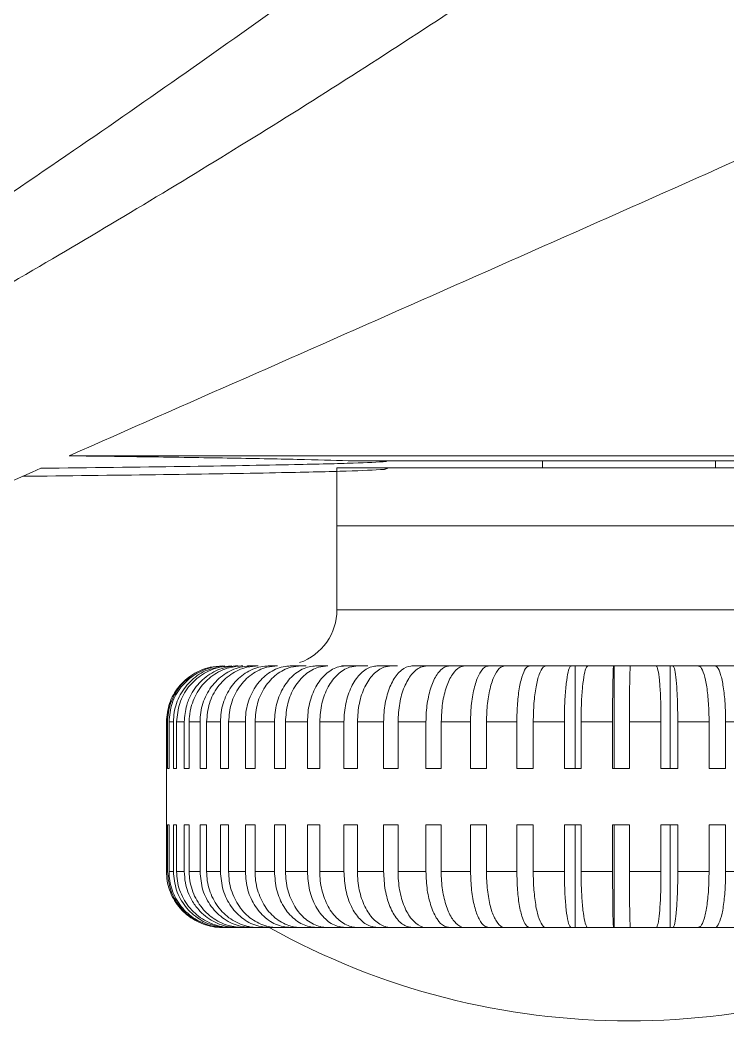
# Model space of a CAD drawing. Extents: x 12.1 to 108.7, y 1 to 80.4.
# Drawn here: x 67.788 to 68.546, y 29.201 to 30.273 of the extents above; entities that cross this region are included whole.
import ezdxf

# ---------------------------------------------------------------- set-up
doc = ezdxf.new("R2010")
doc.units = 0
doc.header["$MEASUREMENT"] = 0
doc.linetypes.add('SLD-Solid', pattern=[0])
doc.layers.add('OBJECT', color=7, linetype='CONTINUOUS')

msp = doc.modelspace()

# ---------------------------------------------------------------- linework, layer by layer
at = {"layer": 'OBJECT', "linetype": 'SLD-Solid', "lineweight": 15}
for p, q in [((67.8407, 29.8062), (73.5749, 29.8062)), ((68.1453, 29.8007), (68.1735, 29.8007)), ((68.1735, 29.8007), (73.6839, 29.8007)), ((68.1272, 29.7934), (68.7522, 29.7934)), ((70.9825, 29.7934), (68.1821, 29.7934)), ((67.7912, 29.7844), (67.808, 29.7844)), ((68.1272, 29.7314), (68.5311, 29.7314)), ((68.1272, 29.7314), (68.7522, 29.7314)), ((68.5311, 29.7314), (68.7522, 29.7314)), ((68.1272, 29.6414), (68.5311, 29.6414)), ((68.5311, 29.6414), (68.7522, 29.6414)), ((68.0429, 29.5814), (68.0315, 29.5814)), ((68.0599, 29.5814), (68.0546, 29.5814)), ((68.0637, 29.5814), (68.055, 29.5814)), ((68.0887, 29.5814), (68.0783, 29.5814)), ((68.0943, 29.5814), (68.0855, 29.5814)), ((68.1174, 29.5814), (68.1056, 29.5814)), ((68.1173, 29.5814), (68.1069, 29.5814)), ((68.1438, 29.5814), (68.132, 29.5814)), ((68.1604, 29.5814), (68.1366, 29.5814)), ((68.1918, 29.5814), (68.1708, 29.5814)), ((68.226, 29.5814), (68.2081, 29.5814)), ((68.2235, 29.5814), (68.2478, 29.5814)), ((68.2415, 29.5814), (68.226, 29.5814)), ((68.2626, 29.5814), (68.2478, 29.5814)), ((68.2789, 29.5814), (68.2626, 29.5814)), ((68.2641, 29.5814), (68.2897, 29.5814)), ((68.301, 29.5814), (68.2897, 29.5814)), ((68.318, 29.5814), (68.301, 29.5814)), ((68.3067, 29.5814), (68.3332, 29.5814)), ((68.341, 29.5814), (68.3332, 29.5814)), ((68.3586, 29.5814), (68.341, 29.5814)), ((68.3507, 29.5814), (68.3778, 29.5814)), ((68.3821, 29.5814), (68.3778, 29.5814)), ((68.3821, 29.4714), (68.3821, 29.5814)), ((68.3999, 29.5814), (68.3821, 29.5814)), ((68.3957, 29.5814), (68.4232, 29.5814)), ((68.4238, 29.5814), (68.4232, 29.5814)), ((68.4238, 29.4714), (68.4238, 29.5814)), ((68.4418, 29.5814), (68.4238, 29.5814)), ((68.4412, 29.5814), (68.4687, 29.5814)), ((68.4836, 29.5814), (68.4657, 29.5814)), ((68.4836, 29.4714), (68.4836, 29.5814)), ((68.4866, 29.5814), (68.4836, 29.5814)), ((68.4866, 29.5814), (68.5139, 29.5814)), ((68.5249, 29.5814), (68.5073, 29.5814)), ((68.5316, 29.5814), (68.5249, 29.5814)), ((68.5316, 29.5814), (68.5583, 29.5814)), ((67.9447, 29.4714), (67.9447, 29.5214)), ((67.9459, 29.5214), (67.9447, 29.5214)), ((67.9459, 29.5214), (67.9459, 29.4714)), ((67.9475, 29.4714), (67.9475, 29.5214)), ((67.9522, 29.5214), (67.9475, 29.5214)), ((67.9522, 29.5214), (67.9522, 29.4714)), ((67.9556, 29.4714), (67.9556, 29.5214)), ((67.9638, 29.5214), (67.9556, 29.5214)), ((67.9638, 29.5214), (67.9638, 29.4714)), ((67.9691, 29.4714), (67.9691, 29.5214)), ((67.9807, 29.5214), (67.9691, 29.5214)), ((67.9807, 29.5214), (67.9807, 29.4714)), ((67.9877, 29.4714), (67.9877, 29.5214)), ((68.0025, 29.5214), (67.9877, 29.5214)), ((68.0025, 29.5214), (68.0025, 29.4714)), ((68.0113, 29.4714), (68.0113, 29.5214)), ((68.0292, 29.5214), (68.0113, 29.5214)), ((68.0292, 29.5214), (68.0292, 29.4714)), ((68.0395, 29.4714), (68.0395, 29.5214)), ((68.0603, 29.5214), (68.0395, 29.5214)), ((68.0603, 29.5214), (68.0603, 29.4714)), ((68.0721, 29.4714), (68.0721, 29.5214)), ((68.0956, 29.5214), (68.0721, 29.5214)), ((68.0956, 29.5214), (68.0956, 29.4714)), ((68.1088, 29.4714), (68.1088, 29.5214)), ((68.1347, 29.5214), (68.1088, 29.5214)), ((68.1347, 29.5214), (68.1347, 29.4714)), ((68.1491, 29.4714), (68.1491, 29.5214)), ((68.1771, 29.5214), (68.1491, 29.5214)), ((68.1771, 29.5214), (68.1771, 29.4714)), ((68.1926, 29.4714), (68.1926, 29.5214)), ((68.2224, 29.5214), (68.1926, 29.5214)), ((68.2224, 29.5214), (68.2224, 29.4714)), ((68.2388, 29.4714), (68.2388, 29.5214)), ((68.2701, 29.5214), (68.2388, 29.5214)), ((68.2701, 29.5214), (68.2701, 29.4714)), ((68.2871, 29.4714), (68.2871, 29.5214)), ((68.3197, 29.5214), (68.2871, 29.5214)), ((68.3197, 29.5214), (68.3197, 29.4714)), ((68.3372, 29.4714), (68.3372, 29.5214)), ((68.3705, 29.5214), (68.3372, 29.5214)), ((68.3705, 29.5214), (68.3705, 29.4714)), ((68.3884, 29.4714), (68.3884, 29.5214)), ((68.4221, 29.5214), (68.3884, 29.5214)), ((68.4221, 29.5214), (68.4221, 29.4714)), ((68.4401, 29.4714), (68.4401, 29.5214)), ((68.4739, 29.5214), (68.4401, 29.5214)), ((68.4739, 29.5214), (68.4739, 29.4714)), ((68.4919, 29.4714), (68.4919, 29.5214)), ((68.5254, 29.5214), (68.4919, 29.5214)), ((68.5254, 29.5214), (68.5254, 29.4714)), ((68.543, 29.4714), (68.543, 29.5214)), ((68.5759, 29.5214), (68.543, 29.5214)), ((67.9459, 29.4714), (67.9475, 29.4714)), ((67.9522, 29.4714), (67.9556, 29.4714)), ((67.9638, 29.4714), (67.9691, 29.4714)), ((67.9807, 29.4714), (67.9877, 29.4714)), ((68.0025, 29.4714), (68.0113, 29.4714)), ((68.0292, 29.4714), (68.0395, 29.4714)), ((68.0603, 29.4714), (68.0721, 29.4714)), ((68.0956, 29.4714), (68.1088, 29.4714)), ((68.1347, 29.4714), (68.1491, 29.4714)), ((68.1771, 29.4714), (68.1926, 29.4714)), ((68.2224, 29.4714), (68.2388, 29.4714)), ((68.2701, 29.4714), (68.2871, 29.4714)), ((68.3197, 29.4714), (68.3372, 29.4714)), ((68.3705, 29.4714), (68.3884, 29.4714)), ((68.4221, 29.4714), (68.4401, 29.4714)), ((68.4739, 29.4714), (68.4919, 29.4714)), ((68.5254, 29.4714), (68.543, 29.4714)), ((67.9447, 29.3614), (67.9447, 29.4114)), ((67.9459, 29.4114), (67.9475, 29.4114)), ((67.9459, 29.4114), (67.9459, 29.3614)), ((67.9475, 29.3614), (67.9475, 29.4114)), ((67.9522, 29.4114), (67.9556, 29.4114)), ((67.9522, 29.4114), (67.9522, 29.3614)), ((67.9556, 29.3614), (67.9556, 29.4114)), ((67.9638, 29.4114), (67.9691, 29.4114)), ((67.9638, 29.4114), (67.9638, 29.3614)), ((67.9691, 29.3614), (67.9691, 29.4114)), ((67.9807, 29.4114), (67.9877, 29.4114)), ((67.9807, 29.4114), (67.9807, 29.3614)), ((67.9877, 29.3614), (67.9877, 29.4114)), ((68.0025, 29.4114), (68.0113, 29.4114)), ((68.0025, 29.4114), (68.0025, 29.3614)), ((68.0113, 29.3614), (68.0113, 29.4114)), ((68.0292, 29.4114), (68.0395, 29.4114)), ((68.0292, 29.4114), (68.0292, 29.3614)), ((68.0395, 29.3614), (68.0395, 29.4114)), ((68.0603, 29.4114), (68.0721, 29.4114)), ((68.0603, 29.4114), (68.0603, 29.3614)), ((68.0721, 29.3614), (68.0721, 29.4114)), ((68.0956, 29.4114), (68.1088, 29.4114)), ((68.0956, 29.4114), (68.0956, 29.3614)), ((68.1088, 29.3614), (68.1088, 29.4114)), ((68.1347, 29.4114), (68.1491, 29.4114)), ((68.1347, 29.4114), (68.1347, 29.3614)), ((68.1491, 29.3614), (68.1491, 29.4114)), ((68.1771, 29.4114), (68.1926, 29.4114)), ((68.1771, 29.4114), (68.1771, 29.3614)), ((68.1926, 29.3614), (68.1926, 29.4114)), ((68.2224, 29.4114), (68.2388, 29.4114)), ((68.2224, 29.4114), (68.2224, 29.3614)), ((68.2388, 29.3614), (68.2388, 29.4114)), ((68.2701, 29.4114), (68.2871, 29.4114)), ((68.2701, 29.4114), (68.2701, 29.3614)), ((68.2871, 29.3614), (68.2871, 29.4114)), ((68.3197, 29.4114), (68.3372, 29.4114)), ((68.3197, 29.4114), (68.3197, 29.3614)), ((68.3372, 29.3614), (68.3372, 29.4114)), ((68.3705, 29.4114), (68.3884, 29.4114)), ((68.3705, 29.4114), (68.3705, 29.3614)), ((68.3821, 29.3014), (68.3821, 29.4114)), ((68.3884, 29.3614), (68.3884, 29.4114)), ((68.4221, 29.4114), (68.4401, 29.4114)), ((68.4221, 29.4114), (68.4221, 29.3614)), ((68.4238, 29.3014), (68.4238, 29.4114)), ((68.4401, 29.3614), (68.4401, 29.4114)), ((68.4739, 29.4114), (68.4919, 29.4114)), ((68.4739, 29.4114), (68.4739, 29.3614)), ((68.4836, 29.3014), (68.4836, 29.4114)), ((68.4919, 29.3614), (68.4919, 29.4114)), ((68.5254, 29.4114), (68.543, 29.4114)), ((68.5254, 29.4114), (68.5254, 29.3614)), ((68.543, 29.3614), (68.543, 29.4114)), ((67.9447, 29.3614), (67.9459, 29.3614)), ((67.9475, 29.3614), (67.9522, 29.3614)), ((67.9556, 29.3614), (67.9638, 29.3614)), ((67.9691, 29.3614), (67.9807, 29.3614)), ((67.9877, 29.3614), (68.0025, 29.3614)), ((68.0113, 29.3614), (68.0292, 29.3614)), ((68.0395, 29.3614), (68.0603, 29.3614)), ((68.0721, 29.3614), (68.0956, 29.3614)), ((68.1088, 29.3614), (68.1347, 29.3614)), ((68.1491, 29.3614), (68.1771, 29.3614)), ((68.1926, 29.3614), (68.2224, 29.3614)), ((68.2388, 29.3614), (68.2701, 29.3614)), ((68.2871, 29.3614), (68.3197, 29.3614)), ((68.3372, 29.3614), (68.3705, 29.3614)), ((68.3884, 29.3614), (68.4221, 29.3614)), ((68.4401, 29.3614), (68.4739, 29.3614)), ((68.4919, 29.3614), (68.5254, 29.3614)), ((68.543, 29.3614), (68.5759, 29.3614)), ((68.0051, 29.3014), (68.04, 29.3014)), ((68.0057, 29.3014), (68.0405, 29.3014)), ((68.0111, 29.3014), (68.0073, 29.3014)), ((68.0092, 29.3014), (68.0438, 29.3014)), ((68.0111, 29.3014), (68.0454, 29.3014)), ((68.0212, 29.3014), (68.0146, 29.3014)), ((68.018, 29.3014), (68.052, 29.3014)), ((68.0212, 29.3014), (68.0546, 29.3014)), ((68.0359, 29.3014), (68.0265, 29.3014)), ((68.0315, 29.3014), (68.0547, 29.3014)), ((68.0359, 29.3014), (68.068, 29.3014)), ((68.0405, 29.3014), (68.0421, 29.3014)), ((68.055, 29.3014), (68.0429, 29.3014)), ((68.0454, 29.3014), (68.0488, 29.3014)), ((68.0494, 29.3014), (68.0547, 29.3014)), ((68.0546, 29.3014), (68.0599, 29.3014)), ((68.055, 29.3014), (68.0855, 29.3014)), ((68.0783, 29.3014), (68.0637, 29.3014)), ((68.068, 29.3014), (68.0751, 29.3014)), ((68.0783, 29.3014), (68.1069, 29.3014)), ((68.0855, 29.3014), (68.0943, 29.3014)), ((68.1056, 29.3014), (68.0887, 29.3014)), ((68.1056, 29.3014), (68.132, 29.3014)), ((68.1069, 29.3014), (68.1173, 29.3014)), ((68.1366, 29.3014), (68.1174, 29.3014)), ((68.132, 29.3014), (68.1438, 29.3014)), ((68.1366, 29.3014), (68.1604, 29.3014)), ((68.1708, 29.3014), (68.1497, 29.3014)), ((68.1604, 29.3014), (68.1735, 29.3014)), ((68.1708, 29.3014), (68.1918, 29.3014)), ((68.2081, 29.3014), (68.1852, 29.3014)), ((68.1918, 29.3014), (68.2062, 29.3014)), ((68.2081, 29.3014), (68.226, 29.3014)), ((68.2478, 29.3014), (68.2235, 29.3014)), ((68.226, 29.3014), (68.2415, 29.3014)), ((68.2478, 29.3014), (68.2626, 29.3014)), ((68.2626, 29.3014), (68.2789, 29.3014)), ((68.2897, 29.3014), (68.2641, 29.3014)), ((68.2897, 29.3014), (68.301, 29.3014)), ((68.301, 29.3014), (68.318, 29.3014)), ((68.3332, 29.3014), (68.3067, 29.3014)), ((68.3332, 29.3014), (68.341, 29.3014)), ((68.341, 29.3014), (68.3586, 29.3014)), ((68.3778, 29.3014), (68.3507, 29.3014)), ((68.3778, 29.3014), (68.3821, 29.3014)), ((68.3821, 29.3014), (68.3999, 29.3014)), ((68.4232, 29.3014), (68.3957, 29.3014)), ((68.4232, 29.3014), (68.4238, 29.3014)), ((68.4238, 29.3014), (68.4418, 29.3014)), ((68.4687, 29.3014), (68.4412, 29.3014)), ((68.4657, 29.3014), (68.4836, 29.3014)), ((68.4836, 29.3014), (68.4866, 29.3014)), ((68.5139, 29.3014), (68.4866, 29.3014)), ((68.5073, 29.3014), (68.5249, 29.3014)), ((68.5249, 29.3014), (68.5316, 29.3014)), ((68.5583, 29.3014), (68.5316, 29.3014))]:
    msp.add_line(p, q, dxfattribs=at)
for centre, radius, start, end in [((68.0672, 29.6414), 0.06, 289.4913, 0), ((68.4397, 29.9925), 0.7911, 240.8794, 299.1206)]:
    msp.add_arc(centre, radius, start, end, dxfattribs=at)
for points, knots in [([(66.8633, 29.5265), (66.9405, 29.5688), (67.0998, 29.6562), (67.34, 29.8009), (67.5905, 29.9602), (67.8404, 30.1282), (68.0819, 30.2975), (68.3168, 30.4701), (68.5396, 30.6411), (68.6823, 30.7626), (68.7485, 30.8188)], [0, 0, 0, 0, 0.114559, 0.236447, 0.365773, 0.502629, 0.630669, 0.752538, 0.885365, 1, 1, 1, 1]), ([(68.8552, 30.7498), (68.7918, 30.6929), (68.6642, 30.5787), (68.4589, 30.4244), (68.245, 30.2771), (68.0265, 30.1383), (67.8356, 30.024), (67.6759, 29.9315), (67.5435, 29.8564), (67.4113, 29.7826), (67.2777, 29.7092), (67.1539, 29.6417), (67.0219, 29.5703), (66.9355, 29.5238), (66.8864, 29.4974)], [0, 0, 0, 0, 0.11143, 0.22395, 0.332025, 0.445427, 0.555338, 0.61589, 0.680511, 0.749225, 0.808557, 0.874651, 0.928784, 1, 1, 1, 1]), ([(67.8407, 29.8062), (68.092, 29.9171), (68.4423, 30.0716), (68.7916, 30.2283), (68.8904, 30.2725)], [0, 0, 0, 0, 0.7173, 1, 1, 1, 1]), ([(68.1453, 29.8007), (68.1291, 29.8012), (68.0966, 29.8022), (68.0232, 29.8036), (67.9382, 29.8049), (67.8733, 29.8058), (67.8407, 29.8062)], [0, 0, 0, 0, 0.254099, 0.511839, 0.755128, 1, 1, 1, 1]), ([(67.8102, 29.7928), (67.7622, 29.7716), (67.4842, 29.6494), (67.2059, 29.528), (66.9757, 29.4275)], [0, 0, 0, 0, 0.172877, 1, 1, 1, 1]), ([(67.808, 29.7844), (67.8569, 29.785), (67.9556, 29.7862), (68.0653, 29.788), (68.144, 29.7898), (68.1665, 29.791), (68.1779, 29.7916)], [0, 0, 0, 0, 0.273477, 0.5505, 0.772886, 1, 1, 1, 1]), ([(68.1803, 29.8), (68.1702, 29.7994), (68.1498, 29.7983), (68.0768, 29.7966), (67.9668, 29.7947), (67.8627, 29.7934), (67.8102, 29.7928)], [0, 0, 0, 0, 0.206764, 0.417794, 0.706286, 1, 1, 1, 1]), ([(67.9447, 29.5214), (67.9454, 29.5281), (67.9467, 29.5416), (67.9571, 29.5596), (67.9723, 29.5731), (67.9892, 29.5803), (68.0003, 29.5811), (68.0047, 29.5814)], [0, 0, 0, 0, 0.2145629, 0.4292081, 0.643868, 0.8585623, 1, 1, 1, 1]), ([(67.9475, 29.5214), (67.9482, 29.5281), (67.9495, 29.5416), (67.9598, 29.5596), (67.9749, 29.5731), (67.9918, 29.5803), (68.0029, 29.5811), (68.0073, 29.5814)], [0, 0, 0, 0, 0.214563, 0.429208, 0.643868, 0.858562, 1, 1, 1, 1]), ([(68.0012, 29.5797), (67.9969, 29.579), (67.9861, 29.5771), (67.9711, 29.5668), (67.9586, 29.551), (67.9529, 29.5348), (67.9524, 29.5247), (67.9522, 29.5214)], [0, 0, 0, 0, 0.156602, 0.397808, 0.638975, 0.880099, 1, 1, 1, 1]), ([(67.9556, 29.5214), (67.9563, 29.5281), (67.9576, 29.5416), (67.9677, 29.5596), (67.9827, 29.5731), (67.9993, 29.5803), (68.0102, 29.5811), (68.0146, 29.5814)], [0, 0, 0, 0, 0.214563, 0.429208, 0.643868, 0.858562, 1, 1, 1, 1]), ([(68.0212, 29.5814), (68.0203, 29.5813), (68.013, 29.5812), (67.9993, 29.578), (67.9826, 29.5673), (67.9718, 29.5533), (67.9652, 29.5377), (67.9643, 29.5274), (67.9638, 29.5214)], [0, 0, 0, 0, 0.029554, 0.244251, 0.458933, 0.67358, 0.807924, 1, 1, 1, 1]), ([(67.9691, 29.5214), (67.9691, 29.5232), (67.9693, 29.5292), (67.9718, 29.5418), (67.9795, 29.5579), (67.9937, 29.5719), (68.0102, 29.5801), (68.0216, 29.581), (68.0265, 29.5814)], [0, 0, 0, 0, 0.058263, 0.192487, 0.407028, 0.621567, 0.836131, 1, 1, 1, 1]), ([(68.0359, 29.5814), (68.0349, 29.5813), (68.0277, 29.5812), (68.0144, 29.5779), (67.9984, 29.567), (67.9867, 29.5509), (67.9813, 29.5348), (67.9808, 29.5247), (67.9807, 29.5214)], [0, 0, 0, 0, 0.03449, 0.249222, 0.46394, 0.678622, 0.893266, 1, 1, 1, 1]), ([(67.9877, 29.5214), (67.9883, 29.5281), (67.9895, 29.5416), (67.999, 29.5596), (68.0131, 29.5731), (68.0286, 29.5803), (68.0389, 29.5811), (68.0429, 29.5814)], [0, 0, 0, 0, 0.214563, 0.429208, 0.643868, 0.858562, 1, 1, 1, 1]), ([(68.055, 29.5814), (68.0541, 29.5813), (68.0473, 29.5812), (68.0346, 29.5779), (68.0194, 29.567), (68.0082, 29.5509), (68.0031, 29.5348), (68.0027, 29.5247), (68.0025, 29.5214)], [0, 0, 0, 0, 0.034488, 0.249221, 0.463938, 0.67862, 0.893265, 1, 1, 1, 1]), ([(68.0113, 29.5214), (68.0118, 29.5281), (68.013, 29.5416), (68.022, 29.5596), (68.0354, 29.5731), (68.0501, 29.5803), (68.0599, 29.5811), (68.0637, 29.5814)], [0, 0, 0, 0, 0.214563, 0.429208, 0.643868, 0.858562, 1, 1, 1, 1]), ([(68.0783, 29.5814), (68.0775, 29.5813), (68.0711, 29.5812), (68.0592, 29.5779), (68.045, 29.567), (68.0345, 29.5509), (68.0297, 29.5348), (68.0293, 29.5247), (68.0292, 29.5214)], [0, 0, 0, 0, 0.034485, 0.249218, 0.463935, 0.678617, 0.893262, 1, 1, 1, 1]), ([(68.0395, 29.5214), (68.0401, 29.5281), (68.0411, 29.5416), (68.0496, 29.5596), (68.0621, 29.5731), (68.0759, 29.5803), (68.085, 29.5811), (68.0887, 29.5814)], [0, 0, 0, 0, 0.214563, 0.429208, 0.643868, 0.858562, 1, 1, 1, 1]), ([(68.1056, 29.5814), (68.1048, 29.5813), (68.0989, 29.5812), (68.088, 29.5779), (68.0749, 29.567), (68.0653, 29.5509), (68.0608, 29.5348), (68.0605, 29.5247), (68.0603, 29.5214)], [0, 0, 0, 0, 0.03448, 0.249213, 0.463931, 0.678613, 0.893257, 1, 1, 1, 1]), ([(68.0721, 29.5214), (68.0726, 29.5281), (68.0736, 29.5416), (68.0814, 29.5596), (68.0929, 29.5731), (68.1057, 29.5803), (68.1141, 29.5811), (68.1174, 29.5814)], [0, 0, 0, 0, 0.214563, 0.429208, 0.643868, 0.858562, 1, 1, 1, 1]), ([(68.1366, 29.5814), (68.1358, 29.5813), (68.1305, 29.5812), (68.1207, 29.5779), (68.1088, 29.567), (68.1001, 29.5509), (68.0961, 29.5348), (68.0958, 29.5247), (68.0956, 29.5214)], [0, 0, 0, 0, 0.0344742, 0.249207, 0.4639244, 0.6786068, 0.8932509, 1, 1, 1, 1]), ([(68.1088, 29.5214), (68.1093, 29.5281), (68.1102, 29.5416), (68.1172, 29.5596), (68.1276, 29.5731), (68.1391, 29.5803), (68.1467, 29.5811), (68.1497, 29.5814)], [0, 0, 0, 0, 0.214563, 0.429208, 0.643868, 0.858562, 1, 1, 1, 1]), ([(68.1708, 29.5814), (68.1702, 29.5813), (68.1655, 29.5812), (68.1568, 29.5779), (68.1463, 29.567), (68.1387, 29.5509), (68.1351, 29.5348), (68.1348, 29.5247), (68.1347, 29.5214)], [0, 0, 0, 0, 0.034466, 0.249199, 0.463916, 0.678598, 0.893243, 1, 1, 1, 1]), ([(68.1491, 29.5214), (68.1495, 29.5281), (68.1503, 29.5416), (68.1565, 29.5596), (68.1657, 29.5731), (68.1758, 29.5803), (68.1826, 29.5811), (68.1852, 29.5814)], [0, 0, 0, 0, 0.214563, 0.429208, 0.643868, 0.858562, 1, 1, 1, 1]), ([(68.2081, 29.5814), (68.2075, 29.5813), (68.2035, 29.5812), (68.196, 29.5779), (68.1871, 29.567), (68.1805, 29.5509), (68.1775, 29.5348), (68.1772, 29.5247), (68.1771, 29.5214)], [0, 0, 0, 0, 0.034454, 0.249187, 0.463905, 0.678587, 0.893231, 1, 1, 1, 1]), ([(68.1926, 29.5214), (68.1929, 29.5281), (68.1936, 29.5416), (68.1989, 29.5596), (68.2068, 29.5731), (68.2155, 29.5803), (68.2212, 29.5811), (68.2235, 29.5814)], [0, 0, 0, 0, 0.214563, 0.429208, 0.643868, 0.858562, 1, 1, 1, 1]), ([(68.2478, 29.5814), (68.2474, 29.5813), (68.2441, 29.5812), (68.2379, 29.5779), (68.2306, 29.567), (68.2252, 29.5509), (68.2227, 29.5348), (68.2225, 29.5247), (68.2224, 29.5214)], [0, 0, 0, 0, 0.034454, 0.249187, 0.463905, 0.678587, 0.893231, 1, 1, 1, 1]), ([(68.2388, 29.5214), (68.239, 29.5281), (68.2396, 29.5416), (68.244, 29.5596), (68.2504, 29.5731), (68.2575, 29.5803), (68.2622, 29.5811), (68.2641, 29.5814)], [0, 0, 0, 0, 0.214563, 0.429208, 0.643868, 0.858562, 1, 1, 1, 1]), ([(68.2897, 29.5814), (68.2893, 29.5813), (68.2868, 29.5812), (68.2821, 29.5779), (68.2764, 29.567), (68.2723, 29.5509), (68.2703, 29.5348), (68.2702, 29.5247), (68.2701, 29.5214)], [0, 0, 0, 0, 0.034466, 0.249199, 0.463916, 0.678598, 0.893243, 1, 1, 1, 1]), ([(68.2871, 29.5214), (68.2874, 29.5281), (68.2878, 29.5416), (68.2912, 29.5596), (68.2961, 29.5731), (68.3016, 29.5803), (68.3052, 29.5811), (68.3067, 29.5814)], [0, 0, 0, 0, 0.214563, 0.429208, 0.643868, 0.858562, 1, 1, 1, 1]), ([(68.3332, 29.5814), (68.3329, 29.5813), (68.3312, 29.5812), (68.3279, 29.5779), (68.324, 29.567), (68.3211, 29.5509), (68.3198, 29.5348), (68.3197, 29.5247), (68.3197, 29.5214)], [0, 0, 0, 0, 0.034474, 0.249207, 0.463924, 0.678607, 0.893251, 1, 1, 1, 1]), ([(68.3372, 29.5214), (68.3374, 29.5281), (68.3377, 29.5416), (68.34, 29.5596), (68.3434, 29.5731), (68.3472, 29.5803), (68.3497, 29.5811), (68.3507, 29.5814)], [0, 0, 0, 0, 0.214563, 0.429208, 0.643868, 0.858562, 1, 1, 1, 1]), ([(68.3778, 29.5814), (68.3777, 29.5813), (68.3767, 29.5812), (68.375, 29.5779), (68.3729, 29.567), (68.3713, 29.5509), (68.3706, 29.5348), (68.3705, 29.5247), (68.3705, 29.5214)], [0, 0, 0, 0, 0.03448, 0.249213, 0.463931, 0.678613, 0.893257, 1, 1, 1, 1]), ([(68.3884, 29.5214), (68.3885, 29.5281), (68.3886, 29.5416), (68.3899, 29.5596), (68.3917, 29.5731), (68.3938, 29.5803), (68.3952, 29.5811), (68.3957, 29.5814)], [0, 0, 0, 0, 0.214563, 0.429208, 0.643868, 0.858562, 1, 1, 1, 1]), ([(68.4232, 29.5814), (68.4232, 29.5813), (68.423, 29.5812), (68.4228, 29.5779), (68.4225, 29.567), (68.4222, 29.5509), (68.4221, 29.5348), (68.4221, 29.5247), (68.4221, 29.5214)], [0, 0, 0, 0, 0.034485, 0.249218, 0.463935, 0.678617, 0.893262, 1, 1, 1, 1]), ([(68.4401, 29.5214), (68.4401, 29.5281), (68.4402, 29.5416), (68.4403, 29.5596), (68.4406, 29.5731), (68.4409, 29.5803), (68.4411, 29.5811), (68.4412, 29.5814)], [0, 0, 0, 0, 0.214563, 0.429208, 0.643868, 0.858562, 1, 1, 1, 1]), ([(68.4687, 29.5814), (68.4688, 29.5813), (68.4695, 29.5812), (68.4707, 29.5779), (68.4723, 29.567), (68.4734, 29.5509), (68.4739, 29.5348), (68.4739, 29.5247), (68.4739, 29.5214)], [0, 0, 0, 0, 0.034488, 0.249221, 0.463938, 0.67862, 0.893265, 1, 1, 1, 1]), ([(68.4919, 29.5214), (68.4918, 29.5281), (68.4917, 29.5416), (68.4908, 29.5596), (68.4895, 29.5731), (68.488, 29.5803), (68.487, 29.5811), (68.4866, 29.5814)], [0, 0, 0, 0, 0.214563, 0.429208, 0.643868, 0.858562, 1, 1, 1, 1]), ([(68.5139, 29.5814), (68.5141, 29.5813), (68.5156, 29.5812), (68.5184, 29.5779), (68.5217, 29.567), (68.5241, 29.5509), (68.5252, 29.5348), (68.5253, 29.5247), (68.5254, 29.5214)], [0, 0, 0, 0, 0.03449, 0.249222, 0.46394, 0.678622, 0.893266, 1, 1, 1, 1]), ([(68.543, 29.5214), (68.5429, 29.5281), (68.5427, 29.5416), (68.5407, 29.5596), (68.5378, 29.5731), (68.5346, 29.5803), (68.5324, 29.5811), (68.5316, 29.5814)], [0, 0, 0, 0, 0.214563, 0.429208, 0.643868, 0.858562, 1, 1, 1, 1]), ([(67.9755, 29.5722), (67.9722, 29.5703), (67.963, 29.5652), (67.9525, 29.5508), (67.9466, 29.5348), (67.9461, 29.5247), (67.9459, 29.5214)], [0, 0, 0, 0, 0.184603, 0.511153, 0.837646, 1, 1, 1, 1]), ([(68.0047, 29.3014), (68.0037, 29.3014), (67.9959, 29.3015), (67.9814, 29.3049), (67.964, 29.3157), (67.9513, 29.3318), (67.9454, 29.348), (67.9449, 29.358), (67.9447, 29.3614)], [0, 0, 0, 0, 0.034485, 0.249218, 0.463935, 0.678617, 0.893262, 1, 1, 1, 1]), ([(67.9459, 29.3614), (67.9466, 29.3546), (67.9479, 29.3411), (67.9583, 29.3234), (67.9706, 29.3112), (67.9801, 29.3078), (67.9832, 29.3067)], [0, 0, 0, 0, 0.285942, 0.571994, 0.858066, 1, 1, 1, 1]), ([(68.0073, 29.3014), (68.0062, 29.3014), (67.9984, 29.3015), (67.984, 29.3049), (67.9667, 29.3157), (67.954, 29.3318), (67.9482, 29.348), (67.9477, 29.358), (67.9475, 29.3614)], [0, 0, 0, 0, 0.034488, 0.249221, 0.463938, 0.67862, 0.893265, 1, 1, 1, 1]), ([(67.9522, 29.3614), (67.9529, 29.3546), (67.9542, 29.3411), (67.9643, 29.3232), (67.9793, 29.3096), (67.9958, 29.3024), (68.0068, 29.3017), (68.0111, 29.3014)], [0, 0, 0, 0, 0.214563, 0.429208, 0.643868, 0.858562, 1, 1, 1, 1]), ([(68.0146, 29.3014), (68.0135, 29.3014), (68.0058, 29.3015), (67.9916, 29.3049), (67.9746, 29.3157), (67.962, 29.3318), (67.9563, 29.348), (67.9558, 29.358), (67.9556, 29.3614)], [0, 0, 0, 0, 0.03449, 0.249222, 0.46394, 0.678622, 0.893266, 1, 1, 1, 1]), ([(67.9638, 29.3614), (67.9641, 29.3573), (67.9647, 29.3465), (67.9702, 29.3323), (67.9804, 29.3181), (67.9941, 29.3072), (68.0092, 29.3019), (68.0184, 29.3015), (68.0212, 29.3014)], [0, 0, 0, 0, 0.129627, 0.344103, 0.478285, 0.692838, 0.90739, 1, 1, 1, 1]), ([(68.0265, 29.3014), (68.0213, 29.3018), (68.0096, 29.3028), (67.9952, 29.3102), (67.9824, 29.3217), (67.9729, 29.3368), (67.9693, 29.3516), (67.9691, 29.3598), (67.9691, 29.3614)], [0, 0, 0, 0, 0.173127, 0.387776, 0.52216, 0.736711, 0.951262, 1, 1, 1, 1]), ([(67.9807, 29.3614), (67.9813, 29.3546), (67.9825, 29.3411), (67.992, 29.3232), (68.006, 29.3096), (68.0216, 29.3024), (68.0318, 29.3017), (68.0359, 29.3014)], [0, 0, 0, 0, 0.214563, 0.429208, 0.643868, 0.858562, 1, 1, 1, 1]), ([(68.0429, 29.3014), (68.0419, 29.3014), (68.0348, 29.3015), (68.0215, 29.3049), (68.0054, 29.3157), (67.9937, 29.3318), (67.9883, 29.348), (67.9879, 29.358), (67.9877, 29.3614)], [0, 0, 0, 0, 0.03449, 0.249222, 0.46394, 0.678622, 0.893266, 1, 1, 1, 1]), ([(68.0025, 29.3614), (68.0031, 29.3546), (68.0043, 29.3411), (68.0133, 29.3232), (68.0266, 29.3096), (68.0414, 29.3024), (68.0511, 29.3017), (68.055, 29.3014)], [0, 0, 0, 0, 0.214563, 0.429208, 0.643868, 0.858562, 1, 1, 1, 1]), ([(68.0637, 29.3014), (68.0628, 29.3014), (68.056, 29.3015), (68.0433, 29.3049), (68.0281, 29.3157), (68.017, 29.3318), (68.0118, 29.348), (68.0114, 29.358), (68.0113, 29.3614)], [0, 0, 0, 0, 0.034488, 0.249221, 0.463938, 0.67862, 0.893265, 1, 1, 1, 1]), ([(68.0292, 29.3614), (68.0297, 29.3546), (68.0308, 29.3411), (68.0393, 29.3232), (68.0518, 29.3096), (68.0656, 29.3024), (68.0747, 29.3017), (68.0783, 29.3014)], [0, 0, 0, 0, 0.214563, 0.429208, 0.643868, 0.858562, 1, 1, 1, 1]), ([(68.0887, 29.3014), (68.0878, 29.3014), (68.0814, 29.3015), (68.0695, 29.3049), (68.0553, 29.3157), (68.0449, 29.3318), (68.0401, 29.348), (68.0396, 29.358), (68.0395, 29.3614)], [0, 0, 0, 0, 0.034485, 0.249218, 0.463935, 0.678617, 0.893262, 1, 1, 1, 1]), ([(68.0603, 29.3614), (68.0608, 29.3546), (68.0618, 29.3411), (68.0696, 29.3232), (68.0811, 29.3096), (68.0939, 29.3024), (68.1023, 29.3017), (68.1056, 29.3014)], [0, 0, 0, 0, 0.214563, 0.429208, 0.643868, 0.858562, 1, 1, 1, 1]), ([(68.1174, 29.3014), (68.1166, 29.3014), (68.1107, 29.3015), (68.0998, 29.3049), (68.0867, 29.3157), (68.0771, 29.3318), (68.0727, 29.348), (68.0723, 29.358), (68.0721, 29.3614)], [0, 0, 0, 0, 0.03448, 0.249213, 0.463931, 0.678613, 0.893257, 1, 1, 1, 1]), ([(68.0956, 29.3614), (68.0961, 29.3546), (68.097, 29.3411), (68.1041, 29.3232), (68.1144, 29.3096), (68.1259, 29.3024), (68.1336, 29.3017), (68.1366, 29.3014)], [0, 0, 0, 0, 0.214563, 0.429208, 0.643868, 0.858562, 1, 1, 1, 1]), ([(68.1497, 29.3014), (68.149, 29.3014), (68.1437, 29.3015), (68.1338, 29.3049), (68.122, 29.3157), (68.1133, 29.3318), (68.1093, 29.348), (68.1089, 29.358), (68.1088, 29.3614)], [0, 0, 0, 0, 0.034474, 0.249207, 0.463924, 0.678607, 0.893251, 1, 1, 1, 1]), ([(68.1347, 29.3614), (68.1351, 29.3546), (68.1359, 29.3411), (68.1421, 29.3232), (68.1513, 29.3096), (68.1615, 29.3024), (68.1682, 29.3017), (68.1708, 29.3014)], [0, 0, 0, 0, 0.2145629, 0.4292081, 0.643868, 0.8585623, 1, 1, 1, 1]), ([(68.1852, 29.3014), (68.1846, 29.3014), (68.1799, 29.3015), (68.1712, 29.3049), (68.1607, 29.3157), (68.153, 29.3318), (68.1495, 29.348), (68.1492, 29.358), (68.1491, 29.3614)], [0, 0, 0, 0, 0.034466, 0.249199, 0.463916, 0.678598, 0.893243, 1, 1, 1, 1]), ([(68.1771, 29.3614), (68.1775, 29.3546), (68.1782, 29.3411), (68.1835, 29.3232), (68.1913, 29.3096), (68.2, 29.3024), (68.2058, 29.3017), (68.2081, 29.3014)], [0, 0, 0, 0, 0.214563, 0.429208, 0.643868, 0.858562, 1, 1, 1, 1]), ([(68.2235, 29.3014), (68.2229, 29.3014), (68.2189, 29.3015), (68.2115, 29.3049), (68.2025, 29.3157), (68.1959, 29.3318), (68.1929, 29.348), (68.1927, 29.358), (68.1926, 29.3614)], [0, 0, 0, 0, 0.034454, 0.249187, 0.463905, 0.678587, 0.893231, 1, 1, 1, 1]), ([(68.2224, 29.3614), (68.2227, 29.3546), (68.2233, 29.3411), (68.2277, 29.3232), (68.2341, 29.3096), (68.2412, 29.3024), (68.2459, 29.3017), (68.2478, 29.3014)], [0, 0, 0, 0, 0.214563, 0.429208, 0.643868, 0.858562, 1, 1, 1, 1]), ([(68.2641, 29.3014), (68.2637, 29.3014), (68.2604, 29.3015), (68.2543, 29.3049), (68.2469, 29.3157), (68.2415, 29.3318), (68.239, 29.348), (68.2388, 29.358), (68.2388, 29.3614)], [0, 0, 0, 0, 0.0344545, 0.2491874, 0.4639047, 0.6785872, 0.8932313, 1, 1, 1, 1]), ([(68.2701, 29.3614), (68.2703, 29.3546), (68.2708, 29.3411), (68.2741, 29.3232), (68.2791, 29.3096), (68.2846, 29.3024), (68.2882, 29.3017), (68.2897, 29.3014)], [0, 0, 0, 0, 0.214563, 0.429208, 0.643868, 0.858562, 1, 1, 1, 1]), ([(68.3067, 29.3014), (68.3063, 29.3014), (68.3038, 29.3015), (68.2991, 29.3049), (68.2934, 29.3157), (68.2893, 29.3318), (68.2874, 29.348), (68.2872, 29.358), (68.2871, 29.3614)], [0, 0, 0, 0, 0.034466, 0.249199, 0.463916, 0.678598, 0.893243, 1, 1, 1, 1]), ([(68.3197, 29.3614), (68.3198, 29.3546), (68.3201, 29.3411), (68.3224, 29.3232), (68.3259, 29.3096), (68.3297, 29.3024), (68.3322, 29.3017), (68.3332, 29.3014)], [0, 0, 0, 0, 0.214563, 0.429208, 0.643868, 0.858562, 1, 1, 1, 1]), ([(68.3507, 29.3014), (68.3505, 29.3014), (68.3487, 29.3015), (68.3455, 29.3049), (68.3415, 29.3157), (68.3387, 29.3318), (68.3374, 29.348), (68.3372, 29.358), (68.3372, 29.3614)], [0, 0, 0, 0, 0.034474, 0.249207, 0.463924, 0.678607, 0.893251, 1, 1, 1, 1]), ([(68.3705, 29.3614), (68.3706, 29.3546), (68.3708, 29.3411), (68.372, 29.3232), (68.3739, 29.3096), (68.3759, 29.3024), (68.3773, 29.3017), (68.3778, 29.3014)], [0, 0, 0, 0, 0.214563, 0.429208, 0.643868, 0.858562, 1, 1, 1, 1]), ([(68.3957, 29.3014), (68.3956, 29.3014), (68.3946, 29.3015), (68.3929, 29.3049), (68.3907, 29.3157), (68.3892, 29.3318), (68.3885, 29.348), (68.3884, 29.358), (68.3884, 29.3614)], [0, 0, 0, 0, 0.0344804, 0.2492132, 0.4639305, 0.678613, 0.8932571, 1, 1, 1, 1]), ([(68.4221, 29.3614), (68.4221, 29.3546), (68.4222, 29.3411), (68.4223, 29.3232), (68.4226, 29.3096), (68.4229, 29.3024), (68.4231, 29.3017), (68.4232, 29.3014)], [0, 0, 0, 0, 0.214563, 0.429208, 0.643868, 0.858562, 1, 1, 1, 1]), ([(68.4412, 29.3014), (68.4412, 29.3014), (68.441, 29.3015), (68.4408, 29.3049), (68.4405, 29.3157), (68.4402, 29.3318), (68.4401, 29.348), (68.4401, 29.358), (68.4401, 29.3614)], [0, 0, 0, 0, 0.034485, 0.249218, 0.463935, 0.678617, 0.893262, 1, 1, 1, 1]), ([(68.4739, 29.3614), (68.4739, 29.3546), (68.4738, 29.3411), (68.4729, 29.3232), (68.4715, 29.3096), (68.4701, 29.3024), (68.4691, 29.3017), (68.4687, 29.3014)], [0, 0, 0, 0, 0.214563, 0.429208, 0.643868, 0.858562, 1, 1, 1, 1]), ([(68.4866, 29.3014), (68.4867, 29.3014), (68.4874, 29.3015), (68.4887, 29.3049), (68.4902, 29.3157), (68.4913, 29.3318), (68.4918, 29.348), (68.4919, 29.358), (68.4919, 29.3614)], [0, 0, 0, 0, 0.0344878, 0.2492207, 0.463938, 0.6786205, 0.8932645, 1, 1, 1, 1]), ([(68.5254, 29.3614), (68.5252, 29.3546), (68.525, 29.3411), (68.523, 29.3232), (68.5201, 29.3096), (68.5169, 29.3024), (68.5148, 29.3017), (68.5139, 29.3014)], [0, 0, 0, 0, 0.214563, 0.429208, 0.643868, 0.858562, 1, 1, 1, 1]), ([(68.5316, 29.3014), (68.5318, 29.3014), (68.5333, 29.3015), (68.536, 29.3049), (68.5394, 29.3157), (68.5418, 29.3318), (68.5429, 29.348), (68.543, 29.358), (68.543, 29.3614)], [0, 0, 0, 0, 0.03449, 0.249222, 0.46394, 0.678622, 0.893266, 1, 1, 1, 1])]:
    msp.add_open_spline(points, degree=3, knots=knots, dxfattribs=at)
for points in [[(68.3472, 29.8007), (68.3472, 29.7934)], [(68.5322, 29.7934), (68.5322, 29.8007)], [(68.1272, 29.7934), (68.1272, 29.7314)], [(68.1779, 29.7916), (68.1821, 29.7934)], [(68.1272, 29.7314), (68.1272, 29.6414)], [(67.9447, 29.4714), (67.9447, 29.4114)]]:
    msp.add_open_spline(points, degree=1, dxfattribs=at)

doc.saveas('drawing.dxf')
